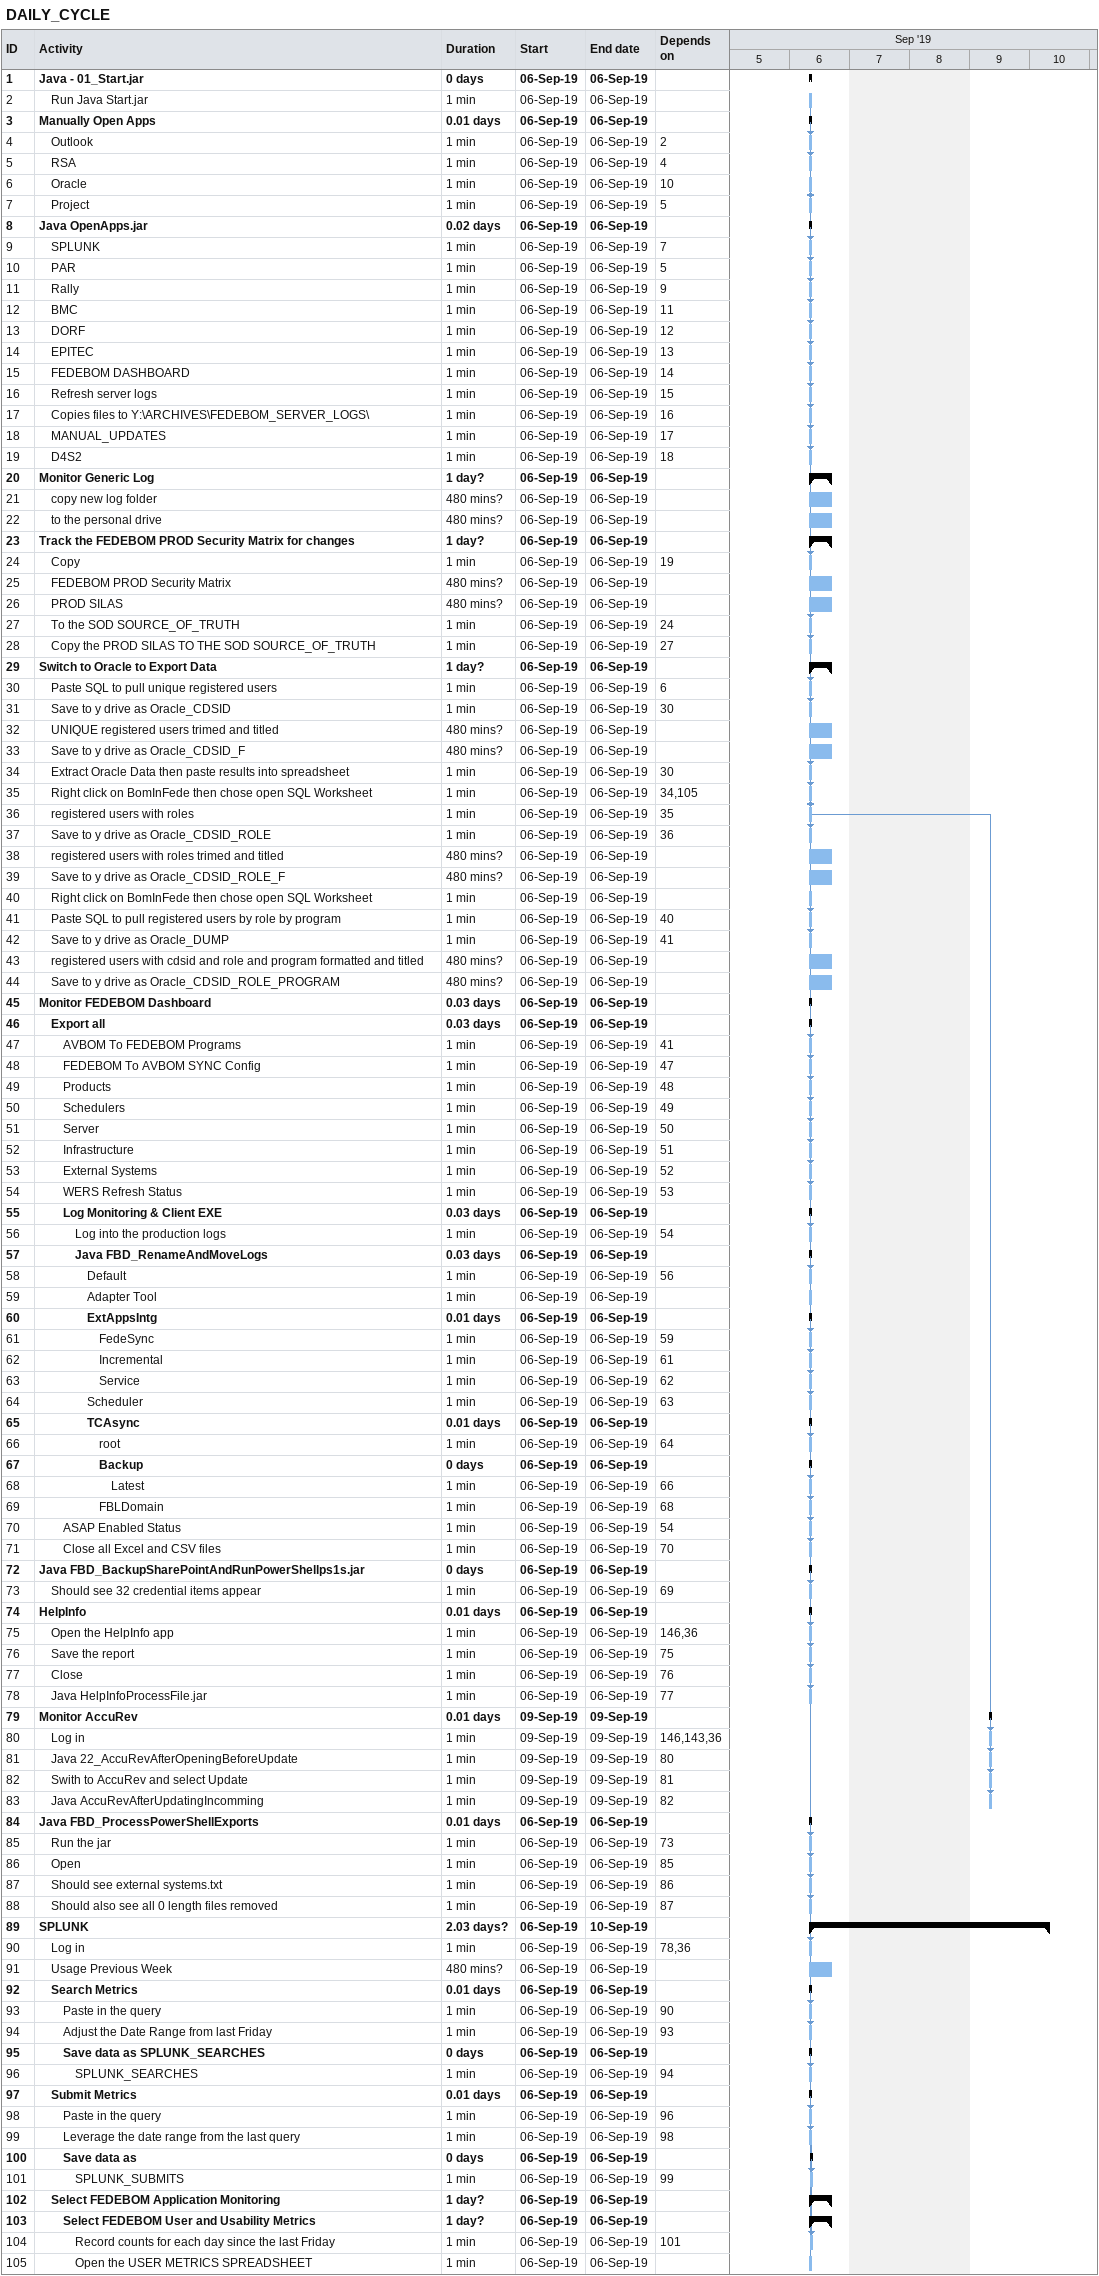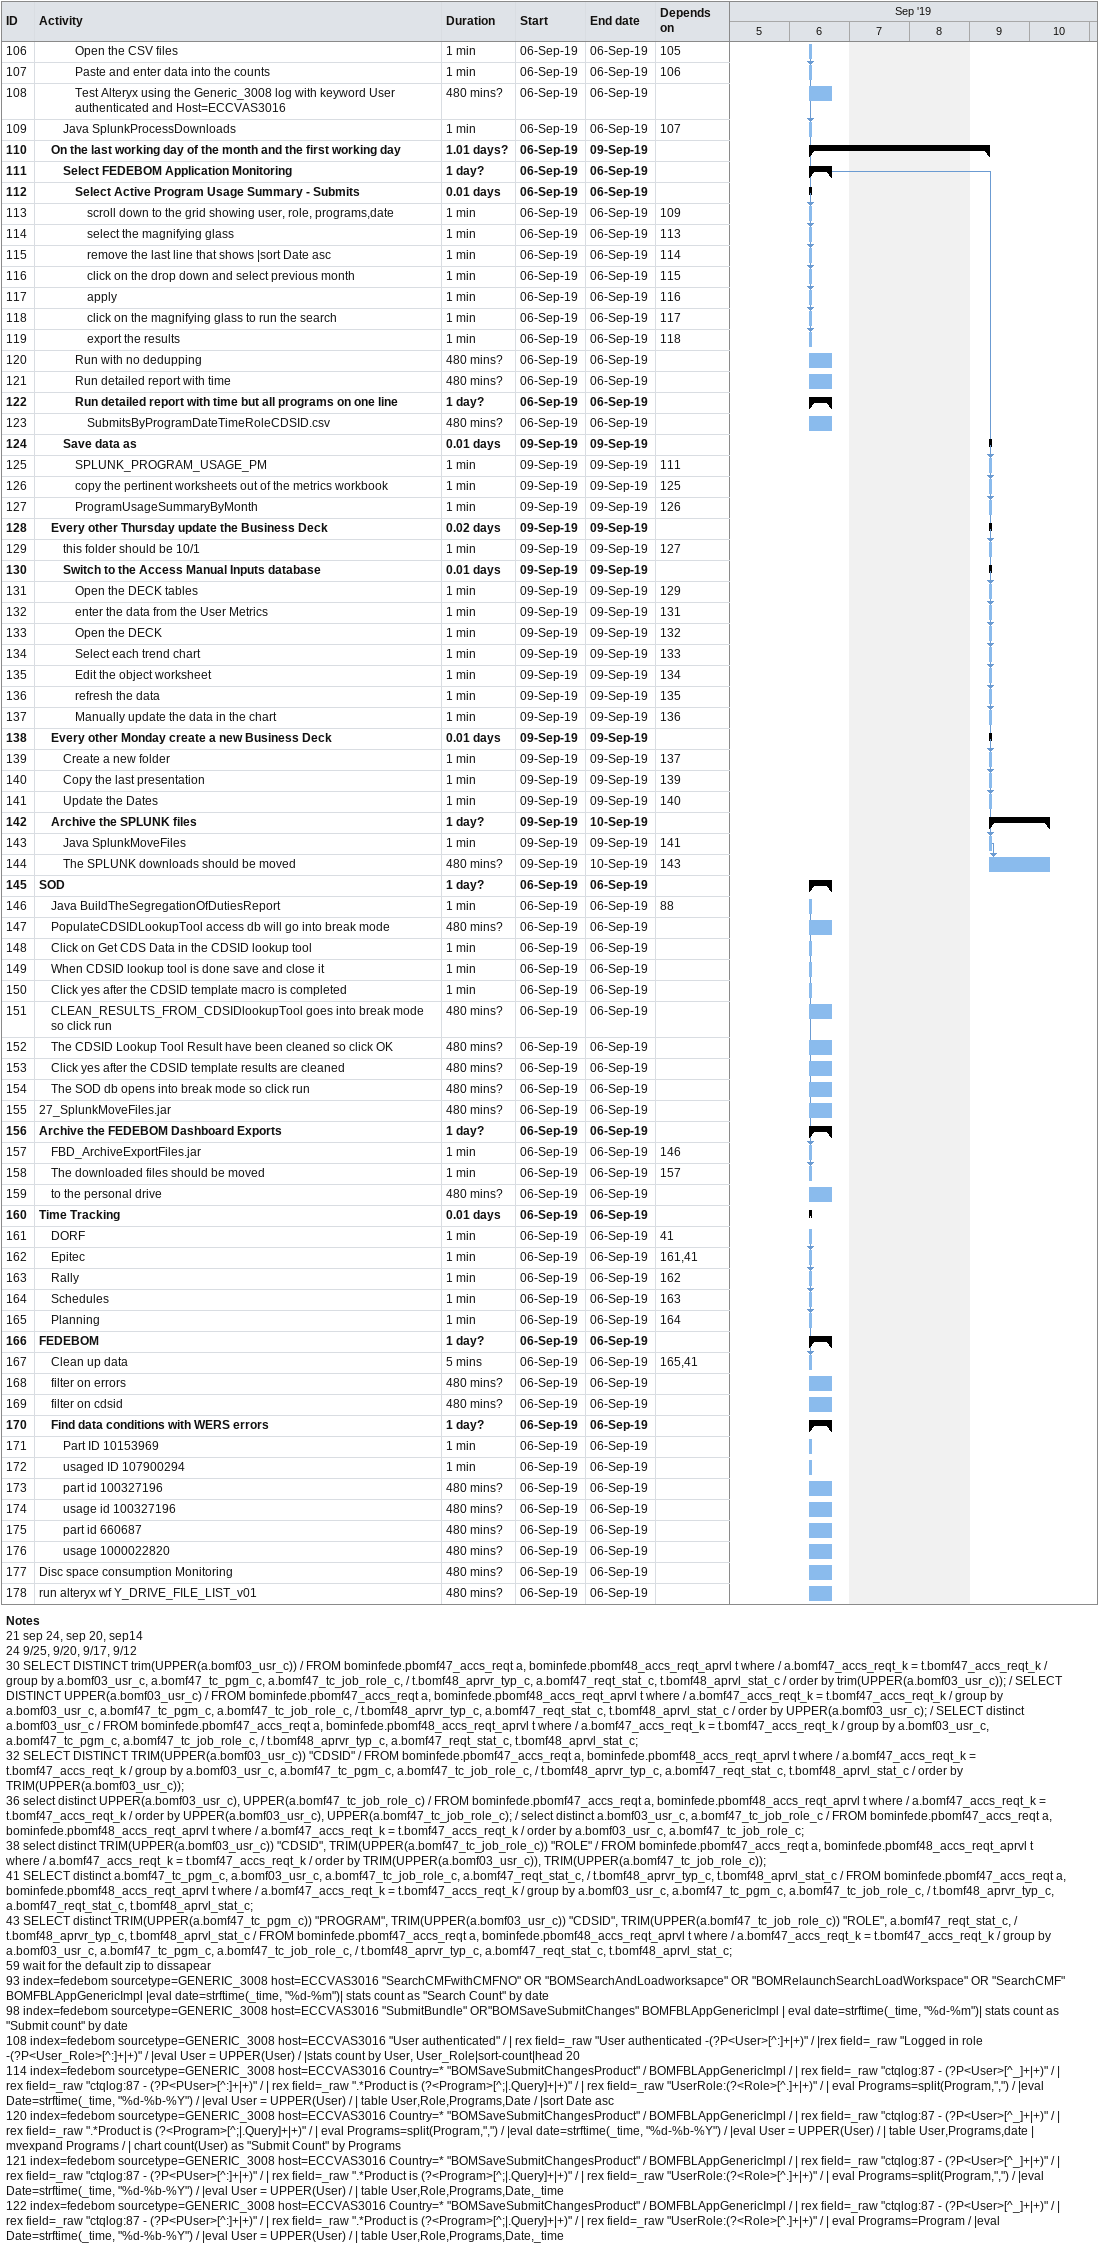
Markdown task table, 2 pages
DAILY_CYCLE

| ID | Level | Task | Duration | Start | Finish | Predecessors |
|---|---|---|---|---|---|---|
| 1 | 1 | **Java - 01_Start.jar** | 0d | 2019-09-06 | 2019-09-06 |  |
| 2 | 2 | Run Java Start.jar | 1min | 2019-09-06 | 2019-09-06 |  |
| 3 | 1 | **Manually Open Apps** | 0.01d | 2019-09-06 | 2019-09-06 |  |
| 4 | 2 | Outlook | 1min | 2019-09-06 | 2019-09-06 | 2 |
| 5 | 2 | RSA | 1min | 2019-09-06 | 2019-09-06 | 4 |
| 6 | 2 | Oracle | 1min | 2019-09-06 | 2019-09-06 | 10 |
| 7 | 2 | Project | 1min | 2019-09-06 | 2019-09-06 | 5 |
| 8 | 1 | **Java OpenApps.jar** | 0.02d | 2019-09-06 | 2019-09-06 |  |
| 9 | 2 | SPLUNK | 1min | 2019-09-06 | 2019-09-06 | 7 |
| 10 | 2 | PAR | 1min | 2019-09-06 | 2019-09-06 | 5 |
| 11 | 2 | Rally | 1min | 2019-09-06 | 2019-09-06 | 9 |
| 12 | 2 | BMC | 1min | 2019-09-06 | 2019-09-06 | 11 |
| 13 | 2 | DORF | 1min | 2019-09-06 | 2019-09-06 | 12 |
| 14 | 2 | EPITEC | 1min | 2019-09-06 | 2019-09-06 | 13 |
| 15 | 2 | FEDEBOM DASHBOARD | 1min | 2019-09-06 | 2019-09-06 | 14 |
| 16 | 2 | Refresh server logs | 1min | 2019-09-06 | 2019-09-06 | 15 |
| 17 | 2 | Copies files to Y:\ARCHIVES\FEDEBOM_SERVER_LOGS\ | 1min | 2019-09-06 | 2019-09-06 | 16 |
| 18 | 2 | MANUAL_UPDATES | 1min | 2019-09-06 | 2019-09-06 | 17 |
| 19 | 2 | D4S2 | 1min | 2019-09-06 | 2019-09-06 | 18 |
| 20 | 1 | **Monitor Generic Log** | 1d? | 2019-09-06 | 2019-09-06 |  |
| 21 | 2 | copy new log folder | 480min? | 2019-09-06 | 2019-09-06 |  |
| 22 | 2 | to the personal drive | 480min? | 2019-09-06 | 2019-09-06 |  |
| 23 | 1 | **Track the FEDEBOM PROD Security Matrix for changes** | 1d? | 2019-09-06 | 2019-09-06 |  |
| 24 | 2 | Copy | 1min | 2019-09-06 | 2019-09-06 | 19 |
| 25 | 2 | FEDEBOM PROD Security Matrix | 480min? | 2019-09-06 | 2019-09-06 |  |
| 26 | 2 | PROD SILAS | 480min? | 2019-09-06 | 2019-09-06 |  |
| 27 | 2 | To the SOD SOURCE_OF_TRUTH | 1min | 2019-09-06 | 2019-09-06 | 24 |
| 28 | 2 | Copy the PROD SILAS TO THE SOD SOURCE_OF_TRUTH | 1min | 2019-09-06 | 2019-09-06 | 27 |
| 29 | 1 | **Switch to Oracle to Export Data** | 1d? | 2019-09-06 | 2019-09-06 |  |
| 30 | 2 | Paste SQL to pull unique registered users | 1min | 2019-09-06 | 2019-09-06 | 6 |
| 31 | 2 | Save to y drive as Oracle_CDSID | 1min | 2019-09-06 | 2019-09-06 | 30 |
| 32 | 2 | UNIQUE registered users trimed and titled | 480min? | 2019-09-06 | 2019-09-06 |  |
| 33 | 2 | Save to y drive as Oracle_CDSID_F | 480min? | 2019-09-06 | 2019-09-06 |  |
| 34 | 2 | Extract Oracle Data then paste results into spreadsheet | 1min | 2019-09-06 | 2019-09-06 | 30 |
| 35 | 2 | Right click on BomInFede then chose open SQL Worksheet | 1min | 2019-09-06 | 2019-09-06 | 34, 105 |
| 36 | 2 | registered users with roles | 1min | 2019-09-06 | 2019-09-06 | 35 |
| 37 | 2 | Save to y drive as Oracle_CDSID_ROLE | 1min | 2019-09-06 | 2019-09-06 | 36 |
| 38 | 2 | registered users with roles trimed and titled | 480min? | 2019-09-06 | 2019-09-06 |  |
| 39 | 2 | Save to y drive as Oracle_CDSID_ROLE_F | 480min? | 2019-09-06 | 2019-09-06 |  |
| 40 | 2 | Right click on BomInFede then chose open SQL Worksheet | 1min | 2019-09-06 | 2019-09-06 |  |
| 41 | 2 | Paste SQL to pull registered users by role by program | 1min | 2019-09-06 | 2019-09-06 | 40 |
| 42 | 2 | Save to y drive as Oracle_DUMP | 1min | 2019-09-06 | 2019-09-06 | 41 |
| 43 | 2 | registered users with cdsid and role and program formatted and titled | 480min? | 2019-09-06 | 2019-09-06 |  |
| 44 | 2 | Save to y drive as Oracle_CDSID_ROLE_PROGRAM | 480min? | 2019-09-06 | 2019-09-06 |  |
| 45 | 1 | **Monitor FEDEBOM Dashboard** | 0.03d | 2019-09-06 | 2019-09-06 |  |
| 46 | 2 | **Export all** | 0.03d | 2019-09-06 | 2019-09-06 |  |
| 47 | 3 | AVBOM To FEDEBOM Programs | 1min | 2019-09-06 | 2019-09-06 | 41 |
| 48 | 3 | FEDEBOM To AVBOM SYNC Config | 1min | 2019-09-06 | 2019-09-06 | 47 |
| 49 | 3 | Products | 1min | 2019-09-06 | 2019-09-06 | 48 |
| 50 | 3 | Schedulers | 1min | 2019-09-06 | 2019-09-06 | 49 |
| 51 | 3 | Server | 1min | 2019-09-06 | 2019-09-06 | 50 |
| 52 | 3 | Infrastructure | 1min | 2019-09-06 | 2019-09-06 | 51 |
| 53 | 3 | External Systems | 1min | 2019-09-06 | 2019-09-06 | 52 |
| 54 | 3 | WERS Refresh Status | 1min | 2019-09-06 | 2019-09-06 | 53 |
| 55 | 3 | **Log Monitoring & Client EXE** | 0.03d | 2019-09-06 | 2019-09-06 |  |
| 56 | 4 | Log into the production logs | 1min | 2019-09-06 | 2019-09-06 | 54 |
| 57 | 4 | **Java FBD_RenameAndMoveLogs** | 0.03d | 2019-09-06 | 2019-09-06 |  |
| 58 | 5 | Default | 1min | 2019-09-06 | 2019-09-06 | 56 |
| 59 | 5 | Adapter Tool | 1min | 2019-09-06 | 2019-09-06 |  |
| 60 | 5 | **ExtAppsIntg** | 0.01d | 2019-09-06 | 2019-09-06 |  |
| 61 | 6 | FedeSync | 1min | 2019-09-06 | 2019-09-06 | 59 |
| 62 | 6 | Incremental | 1min | 2019-09-06 | 2019-09-06 | 61 |
| 63 | 6 | Service | 1min | 2019-09-06 | 2019-09-06 | 62 |
| 64 | 5 | Scheduler | 1min | 2019-09-06 | 2019-09-06 | 63 |
| 65 | 5 | **TCAsync** | 0.01d | 2019-09-06 | 2019-09-06 |  |
| 66 | 6 | root | 1min | 2019-09-06 | 2019-09-06 | 64 |
| 67 | 6 | **Backup** | 0d | 2019-09-06 | 2019-09-06 |  |
| 68 | 7 | Latest | 1min | 2019-09-06 | 2019-09-06 | 66 |
| 69 | 6 | FBLDomain | 1min | 2019-09-06 | 2019-09-06 | 68 |
| 70 | 3 | ASAP Enabled Status | 1min | 2019-09-06 | 2019-09-06 | 54 |
| 71 | 3 | Close all Excel and CSV files | 1min | 2019-09-06 | 2019-09-06 | 70 |
| 72 | 1 | **Java FBD_BackupSharePointAndRunPowerShellps1s.jar** | 0d | 2019-09-06 | 2019-09-06 |  |
| 73 | 2 | Should see 32 credential items appear | 1min | 2019-09-06 | 2019-09-06 | 69 |
| 74 | 1 | **HelpInfo** | 0.01d | 2019-09-06 | 2019-09-06 |  |
| 75 | 2 | Open the HelpInfo app | 1min | 2019-09-06 | 2019-09-06 | 146, 36 |
| 76 | 2 | Save the report | 1min | 2019-09-06 | 2019-09-06 | 75 |
| 77 | 2 | Close | 1min | 2019-09-06 | 2019-09-06 | 76 |
| 78 | 2 | Java HelpInfoProcessFile.jar | 1min | 2019-09-06 | 2019-09-06 | 77 |
| 79 | 1 | **Monitor AccuRev** | 0.01d | 2019-09-09 | 2019-09-09 |  |
| 80 | 2 | Log in | 1min | 2019-09-09 | 2019-09-09 | 146, 143, 36 |
| 81 | 2 | Java 22_AccuRevAfterOpeningBeforeUpdate | 1min | 2019-09-09 | 2019-09-09 | 80 |
| 82 | 2 | Swith to AccuRev and select Update | 1min | 2019-09-09 | 2019-09-09 | 81 |
| 83 | 2 | Java AccuRevAfterUpdatingIncomming | 1min | 2019-09-09 | 2019-09-09 | 82 |
| 84 | 1 | **Java FBD_ProcessPowerShellExports** | 0.01d | 2019-09-06 | 2019-09-06 |  |
| 85 | 2 | Run the jar | 1min | 2019-09-06 | 2019-09-06 | 73 |
| 86 | 2 | Open | 1min | 2019-09-06 | 2019-09-06 | 85 |
| 87 | 2 | Should see external systems.txt | 1min | 2019-09-06 | 2019-09-06 | 86 |
| 88 | 2 | Should also see all 0 length files removed | 1min | 2019-09-06 | 2019-09-06 | 87 |
| 89 | 1 | **SPLUNK** | 2.03d? | 2019-09-06 | 2019-09-10 |  |
| 90 | 2 | Log in | 1min | 2019-09-06 | 2019-09-06 | 78, 36 |
| 91 | 2 | Usage Previous Week | 480min? | 2019-09-06 | 2019-09-06 |  |
| 92 | 2 | **Search Metrics** | 0.01d | 2019-09-06 | 2019-09-06 |  |
| 93 | 3 | Paste in the query | 1min | 2019-09-06 | 2019-09-06 | 90 |
| 94 | 3 | Adjust the Date Range from last Friday | 1min | 2019-09-06 | 2019-09-06 | 93 |
| 95 | 3 | **Save data as SPLUNK_SEARCHES** | 0d | 2019-09-06 | 2019-09-06 |  |
| 96 | 4 | SPLUNK_SEARCHES | 1min | 2019-09-06 | 2019-09-06 | 94 |
| 97 | 2 | **Submit Metrics** | 0.01d | 2019-09-06 | 2019-09-06 |  |
| 98 | 3 | Paste in the query | 1min | 2019-09-06 | 2019-09-06 | 96 |
| 99 | 3 | Leverage the date range from the last query | 1min | 2019-09-06 | 2019-09-06 | 98 |
| 100 | 3 | **Save data as** | 0d | 2019-09-06 | 2019-09-06 |  |
| 101 | 4 | SPLUNK_SUBMITS | 1min | 2019-09-06 | 2019-09-06 | 99 |
| 102 | 2 | **Select FEDEBOM Application Monitoring** | 1d? | 2019-09-06 | 2019-09-06 |  |
| 103 | 3 | **Select FEDEBOM User and Usability Metrics** | 1d? | 2019-09-06 | 2019-09-06 |  |
| 104 | 4 | Record counts for each day since the last Friday | 1min | 2019-09-06 | 2019-09-06 | 101 |
| 105 | 4 | Open the USER METRICS SPREADSHEET | 1min | 2019-09-06 | 2019-09-06 |  |
| 106 | 4 | Open the CSV files | 1min | 2019-09-06 | 2019-09-06 | 105 |
| 107 | 4 | Paste and enter data into the counts | 1min | 2019-09-06 | 2019-09-06 | 106 |
| 108 | 4 | Test Alteryx using the Generic_3008 log with keyword User authenticated and Host=ECCVAS3016 | 480min? | 2019-09-06 | 2019-09-06 |  |
| 109 | 3 | Java SplunkProcessDownloads | 1min | 2019-09-06 | 2019-09-06 | 107 |
| 110 | 2 | **On the last working day of the month and the first working day** | 1.01d? | 2019-09-06 | 2019-09-09 |  |
| 111 | 3 | **Select FEDEBOM Application Monitoring** | 1d? | 2019-09-06 | 2019-09-06 |  |
| 112 | 4 | **Select Active Program Usage Summary - Submits** | 0.01d | 2019-09-06 | 2019-09-06 |  |
| 113 | 5 | scroll down to the grid showing user, role, programs,date | 1min | 2019-09-06 | 2019-09-06 | 109 |
| 114 | 5 | select the magnifying glass | 1min | 2019-09-06 | 2019-09-06 | 113 |
| 115 | 5 | remove the last line that shows \|sort Date asc | 1min | 2019-09-06 | 2019-09-06 | 114 |
| 116 | 5 | click on the drop down and select previous month | 1min | 2019-09-06 | 2019-09-06 | 115 |
| 117 | 5 | apply | 1min | 2019-09-06 | 2019-09-06 | 116 |
| 118 | 5 | click on the magnifying glass to run the search | 1min | 2019-09-06 | 2019-09-06 | 117 |
| 119 | 5 | export the results | 1min | 2019-09-06 | 2019-09-06 | 118 |
| 120 | 4 | Run with no dedupping | 480min? | 2019-09-06 | 2019-09-06 |  |
| 121 | 4 | Run detailed report with time | 480min? | 2019-09-06 | 2019-09-06 |  |
| 122 | 4 | **Run detailed report with time but all programs on one line** | 1d? | 2019-09-06 | 2019-09-06 |  |
| 123 | 5 | SubmitsByProgramDateTimeRoleCDSID.csv | 480min? | 2019-09-06 | 2019-09-06 |  |
| 124 | 3 | **Save data as** | 0.01d | 2019-09-09 | 2019-09-09 |  |
| 125 | 4 | SPLUNK_PROGRAM_USAGE_PM | 1min | 2019-09-09 | 2019-09-09 | 111 |
| 126 | 4 | copy the pertinent worksheets out of the metrics workbook | 1min | 2019-09-09 | 2019-09-09 | 125 |
| 127 | 4 | ProgramUsageSummaryByMonth | 1min | 2019-09-09 | 2019-09-09 | 126 |
| 128 | 2 | **Every other Thursday update the Business Deck** | 0.02d | 2019-09-09 | 2019-09-09 |  |
| 129 | 3 | this folder should be 10/1 | 1min | 2019-09-09 | 2019-09-09 | 127 |
| 130 | 3 | **Switch to the Access Manual Inputs database** | 0.01d | 2019-09-09 | 2019-09-09 |  |
| 131 | 4 | Open the DECK tables | 1min | 2019-09-09 | 2019-09-09 | 129 |
| 132 | 4 | enter the data from the User Metrics | 1min | 2019-09-09 | 2019-09-09 | 131 |
| 133 | 4 | Open the DECK | 1min | 2019-09-09 | 2019-09-09 | 132 |
| 134 | 4 | Select each trend chart | 1min | 2019-09-09 | 2019-09-09 | 133 |
| 135 | 4 | Edit the object worksheet | 1min | 2019-09-09 | 2019-09-09 | 134 |
| 136 | 4 | refresh the data | 1min | 2019-09-09 | 2019-09-09 | 135 |
| 137 | 4 | Manually update the data in the chart | 1min | 2019-09-09 | 2019-09-09 | 136 |
| 138 | 2 | **Every other Monday create a new Business Deck** | 0.01d | 2019-09-09 | 2019-09-09 |  |
| 139 | 3 | Create a new folder | 1min | 2019-09-09 | 2019-09-09 | 137 |
| 140 | 3 | Copy the last presentation | 1min | 2019-09-09 | 2019-09-09 | 139 |
| 141 | 3 | Update the Dates | 1min | 2019-09-09 | 2019-09-09 | 140 |
| 142 | 2 | **Archive the SPLUNK files** | 1d? | 2019-09-09 | 2019-09-10 |  |
| 143 | 3 | Java SplunkMoveFiles | 1min | 2019-09-09 | 2019-09-09 | 141 |
| 144 | 3 | The SPLUNK downloads should be moved | 480min? | 2019-09-09 | 2019-09-10 | 143 |
| 145 | 1 | **SOD** | 1d? | 2019-09-06 | 2019-09-06 |  |
| 146 | 2 | Java BuildTheSegregationOfDutiesReport | 1min | 2019-09-06 | 2019-09-06 | 88 |
| 147 | 2 | PopulateCDSIDLookupTool access db will go into break mode | 480min? | 2019-09-06 | 2019-09-06 |  |
| 148 | 2 | Click on Get CDS Data in the CDSID lookup tool | 1min | 2019-09-06 | 2019-09-06 |  |
| 149 | 2 | When CDSID lookup tool is done save and close it | 1min | 2019-09-06 | 2019-09-06 |  |
| 150 | 2 | Click yes after the CDSID template macro is completed | 1min | 2019-09-06 | 2019-09-06 |  |
| 151 | 2 | CLEAN_RESULTS_FROM_CDSIDlookupTool goes into break mode so click run | 480min? | 2019-09-06 | 2019-09-06 |  |
| 152 | 2 | The CDSID Lookup Tool Result have been cleaned so click OK | 480min? | 2019-09-06 | 2019-09-06 |  |
| 153 | 2 | Click yes after the CDSID template results are cleaned | 480min? | 2019-09-06 | 2019-09-06 |  |
| 154 | 2 | The SOD db opens into break mode so click run | 480min? | 2019-09-06 | 2019-09-06 |  |
| 155 | 1 | 27_SplunkMoveFiles.jar | 480min? | 2019-09-06 | 2019-09-06 |  |
| 156 | 1 | **Archive the FEDEBOM Dashboard Exports** | 1d? | 2019-09-06 | 2019-09-06 |  |
| 157 | 2 | FBD_ArchiveExportFiles.jar | 1min | 2019-09-06 | 2019-09-06 | 146 |
| 158 | 2 | The downloaded files should be moved | 1min | 2019-09-06 | 2019-09-06 | 157 |
| 159 | 2 | to the personal drive | 480min? | 2019-09-06 | 2019-09-06 |  |
| 160 | 1 | **Time Tracking** | 0.01d | 2019-09-06 | 2019-09-06 |  |
| 161 | 2 | DORF | 1min | 2019-09-06 | 2019-09-06 | 41 |
| 162 | 2 | Epitec | 1min | 2019-09-06 | 2019-09-06 | 161, 41 |
| 163 | 2 | Rally | 1min | 2019-09-06 | 2019-09-06 | 162 |
| 164 | 2 | Schedules | 1min | 2019-09-06 | 2019-09-06 | 163 |
| 165 | 2 | Planning | 1min | 2019-09-06 | 2019-09-06 | 164 |
| 166 | 1 | **FEDEBOM** | 1d? | 2019-09-06 | 2019-09-06 |  |
| 167 | 2 | Clean up data | 5min | 2019-09-06 | 2019-09-06 | 165, 41 |
| 168 | 2 | filter on errors | 480min? | 2019-09-06 | 2019-09-06 |  |
| 169 | 2 | filter on cdsid | 480min? | 2019-09-06 | 2019-09-06 |  |
| 170 | 2 | **Find data conditions with WERS errors** | 1d? | 2019-09-06 | 2019-09-06 |  |
| 171 | 3 | Part ID 10153969 | 1min | 2019-09-06 | 2019-09-06 |  |
| 172 | 3 | usaged ID 107900294 | 1min | 2019-09-06 | 2019-09-06 |  |
| 173 | 3 | part id 100327196 | 480min? | 2019-09-06 | 2019-09-06 |  |
| 174 | 3 | usage id 100327196 | 480min? | 2019-09-06 | 2019-09-06 |  |
| 175 | 3 | part id 660687 | 480min? | 2019-09-06 | 2019-09-06 |  |
| 176 | 3 | usage 1000022820 | 480min? | 2019-09-06 | 2019-09-06 |  |
| 177 | 1 | Disc space consumption Monitoring | 480min? | 2019-09-06 | 2019-09-06 |  |
| 178 | 1 | run alteryx wf Y_DRIVE_FILE_LIST_v01 | 480min? | 2019-09-06 | 2019-09-06 |  |

Notes
- 21: sep 24, sep 20, sep14
- 24: 9/25, 9/20, 9/17, 9/12
- 30: SELECT DISTINCT trim(UPPER(a.bomf03_usr_c)) / FROM bominfede.pbomf47_accs_reqt a, bominfede.pbomf48_accs_reqt_aprvl t where / a.bomf47_accs_reqt_k = t.bomf47_accs_reqt_k / group by a.bomf03_usr_c, a.bomf47_tc_pgm_c, a.bomf47_tc_job_role_c, / t.bomf48_aprvr_typ_c, a.bomf47_reqt_stat_c, t.bomf48_aprvl_stat_c / order by trim(UPPER(a.bomf03_usr_c)); / SELECT DISTINCT UPPER(a.bomf03_usr_c) / FROM bominfede.pbomf47_accs_reqt a, bominfede.pbomf48_accs_reqt_aprvl t where / a.bomf47_accs_reqt_k = t.bomf47_accs_reqt_k / group by a.bomf03_usr_c, a.bomf47_tc_pgm_c, a.bomf47_tc_job_role_c, / t.bomf48_aprvr_typ_c, a.bomf47_reqt_stat_c, t.bomf48_aprvl_stat_c / order by UPPER(a.bomf03_usr_c); / SELECT distinct a.bomf03_usr_c / FROM bominfede.pbomf47_accs_reqt a, bominfede.pbomf48_accs_reqt_aprvl t where / a.bomf47_accs_reqt_k = t.bomf47_accs_reqt_k / group by a.bomf03_usr_c, a.bomf47_tc_pgm_c, a.bomf47_tc_job_role_c, / t.bomf48_aprvr_typ_c, a.bomf47_reqt_stat_c, t.bomf48_aprvl_stat_c;
- 32: SELECT DISTINCT TRIM(UPPER(a.bomf03_usr_c)) "CDSID" / FROM bominfede.pbomf47_accs_reqt a, bominfede.pbomf48_accs_reqt_aprvl t where / a.bomf47_accs_reqt_k = t.bomf47_accs_reqt_k / group by a.bomf03_usr_c, a.bomf47_tc_pgm_c, a.bomf47_tc_job_role_c, / t.bomf48_aprvr_typ_c, a.bomf47_reqt_stat_c, t.bomf48_aprvl_stat_c / order by TRIM(UPPER(a.bomf03_usr_c));
- 36: select distinct UPPER(a.bomf03_usr_c), UPPER(a.bomf47_tc_job_role_c) / FROM bominfede.pbomf47_accs_reqt a, bominfede.pbomf48_accs_reqt_aprvl t where / a.bomf47_accs_reqt_k = t.bomf47_accs_reqt_k / order by UPPER(a.bomf03_usr_c), UPPER(a.bomf47_tc_job_role_c); / select distinct a.bomf03_usr_c, a.bomf47_tc_job_role_c / FROM bominfede.pbomf47_accs_reqt a, bominfede.pbomf48_accs_reqt_aprvl t where / a.bomf47_accs_reqt_k = t.bomf47_accs_reqt_k / order by a.bomf03_usr_c, a.bomf47_tc_job_role_c;
- 38: select distinct TRIM(UPPER(a.bomf03_usr_c)) "CDSID", TRIM(UPPER(a.bomf47_tc_job_role_c)) "ROLE" / FROM bominfede.pbomf47_accs_reqt a, bominfede.pbomf48_accs_reqt_aprvl t where / a.bomf47_accs_reqt_k = t.bomf47_accs_reqt_k / order by TRIM(UPPER(a.bomf03_usr_c)), TRIM(UPPER(a.bomf47_tc_job_role_c));
- 41: SELECT distinct a.bomf47_tc_pgm_c, a.bomf03_usr_c, a.bomf47_tc_job_role_c, a.bomf47_reqt_stat_c, / t.bomf48_aprvr_typ_c, t.bomf48_aprvl_stat_c / FROM bominfede.pbomf47_accs_reqt a, bominfede.pbomf48_accs_reqt_aprvl t where / a.bomf47_accs_reqt_k = t.bomf47_accs_reqt_k / group by a.bomf03_usr_c, a.bomf47_tc_pgm_c, a.bomf47_tc_job_role_c, / t.bomf48_aprvr_typ_c, a.bomf47_reqt_stat_c, t.bomf48_aprvl_stat_c;
- 43: SELECT distinct TRIM(UPPER(a.bomf47_tc_pgm_c)) "PROGRAM", TRIM(UPPER(a.bomf03_usr_c)) "CDSID", TRIM(UPPER(a.bomf47_tc_job_role_c)) "ROLE", a.bomf47_reqt_stat_c, / t.bomf48_aprvr_typ_c, t.bomf48_aprvl_stat_c / FROM bominfede.pbomf47_accs_reqt a, bominfede.pbomf48_accs_reqt_aprvl t where / a.bomf47_accs_reqt_k = t.bomf47_accs_reqt_k / group by a.bomf03_usr_c, a.bomf47_tc_pgm_c, a.bomf47_tc_job_role_c, / t.bomf48_aprvr_typ_c, a.bomf47_reqt_stat_c, t.bomf48_aprvl_stat_c;
- 59: wait for the default zip to dissapear
- 93: index=fedebom sourcetype=GENERIC_3008 host=ECCVAS3016 "SearchCMFwithCMFNO" OR "BOMSearchAndLoadworksapce" OR "BOMRelaunchSearchLoadWorkspace" OR "SearchCMF" BOMFBLAppGenericImpl |eval date=strftime(_time, "%d-%m")| stats count as "Search Count" by date
- 98: index=fedebom sourcetype=GENERIC_3008 host=ECCVAS3016 "SubmitBundle" OR"BOMSaveSubmitChanges" BOMFBLAppGenericImpl | eval date=strftime(_time, "%d-%m")| stats count as "Submit count" by date
- 108: index=fedebom sourcetype=GENERIC_3008 host=ECCVAS3016 "User authenticated" / | rex field=_raw "User authenticated -(?P<User>[^:]+|+)" / |rex field=_raw "Logged in role -(?P<User_Role>[^:]+|+)" / |eval User = UPPER(User) / |stats count by User, User_Role|sort-count|head 20
- 114: index=fedebom sourcetype=GENERIC_3008 host=ECCVAS3016 Country=* "BOMSaveSubmitChangesProduct" / BOMFBLAppGenericImpl / | rex field=_raw "ctqlog:87 - (?P<User>[^_]+|+)" / | rex field=_raw "ctqlog:87 - (?P<PUser>[^:]+|+)" / | rex field=_raw ".*Product is (?<Program>[^;|.Query]+|+)" / | rex field=_raw "UserRole:(?<Role>[^.]+|+)" / | eval Programs=split(Program,",") / |eval Date=strftime(_time, "%d-%b-%Y") / |eval User = UPPER(User) / | table User,Role,Programs,Date / |sort Date asc
- 120: index=fedebom sourcetype=GENERIC_3008 host=ECCVAS3016 Country=* "BOMSaveSubmitChangesProduct" / BOMFBLAppGenericImpl / | rex field=_raw "ctqlog:87 - (?P<User>[^_]+|+)" / | rex field=_raw ".*Product is (?<Program>[^;|.Query]+|+)" / | eval Programs=split(Program,",") / |eval date=strftime(_time, "%d-%b-%Y") / |eval User = UPPER(User) / | table User,Programs,date | mvexpand Programs / | chart count(User) as "Submit Count" by Programs
- 121: index=fedebom sourcetype=GENERIC_3008 host=ECCVAS3016 Country=* "BOMSaveSubmitChangesProduct" / BOMFBLAppGenericImpl / | rex field=_raw "ctqlog:87 - (?P<User>[^_]+|+)" / | rex field=_raw "ctqlog:87 - (?P<PUser>[^:]+|+)" / | rex field=_raw ".*Product is (?<Program>[^;|.Query]+|+)" / | rex field=_raw "UserRole:(?<Role>[^.]+|+)" / | eval Programs=split(Program,",") / |eval Date=strftime(_time, "%d-%b-%Y") / |eval User = UPPER(User) / | table User,Role,Programs,Date,_time
- 122: index=fedebom sourcetype=GENERIC_3008 host=ECCVAS3016 Country=* "BOMSaveSubmitChangesProduct" / BOMFBLAppGenericImpl / | rex field=_raw "ctqlog:87 - (?P<User>[^_]+|+)" / | rex field=_raw "ctqlog:87 - (?P<PUser>[^:]+|+)" / | rex field=_raw ".*Product is (?<Program>[^;|.Query]+|+)" / | rex field=_raw "UserRole:(?<Role>[^.]+|+)" / | eval Programs=Program / |eval Date=strftime(_time, "%d-%b-%Y") / |eval User = UPPER(User) / | table User,Role,Programs,Date,_time
